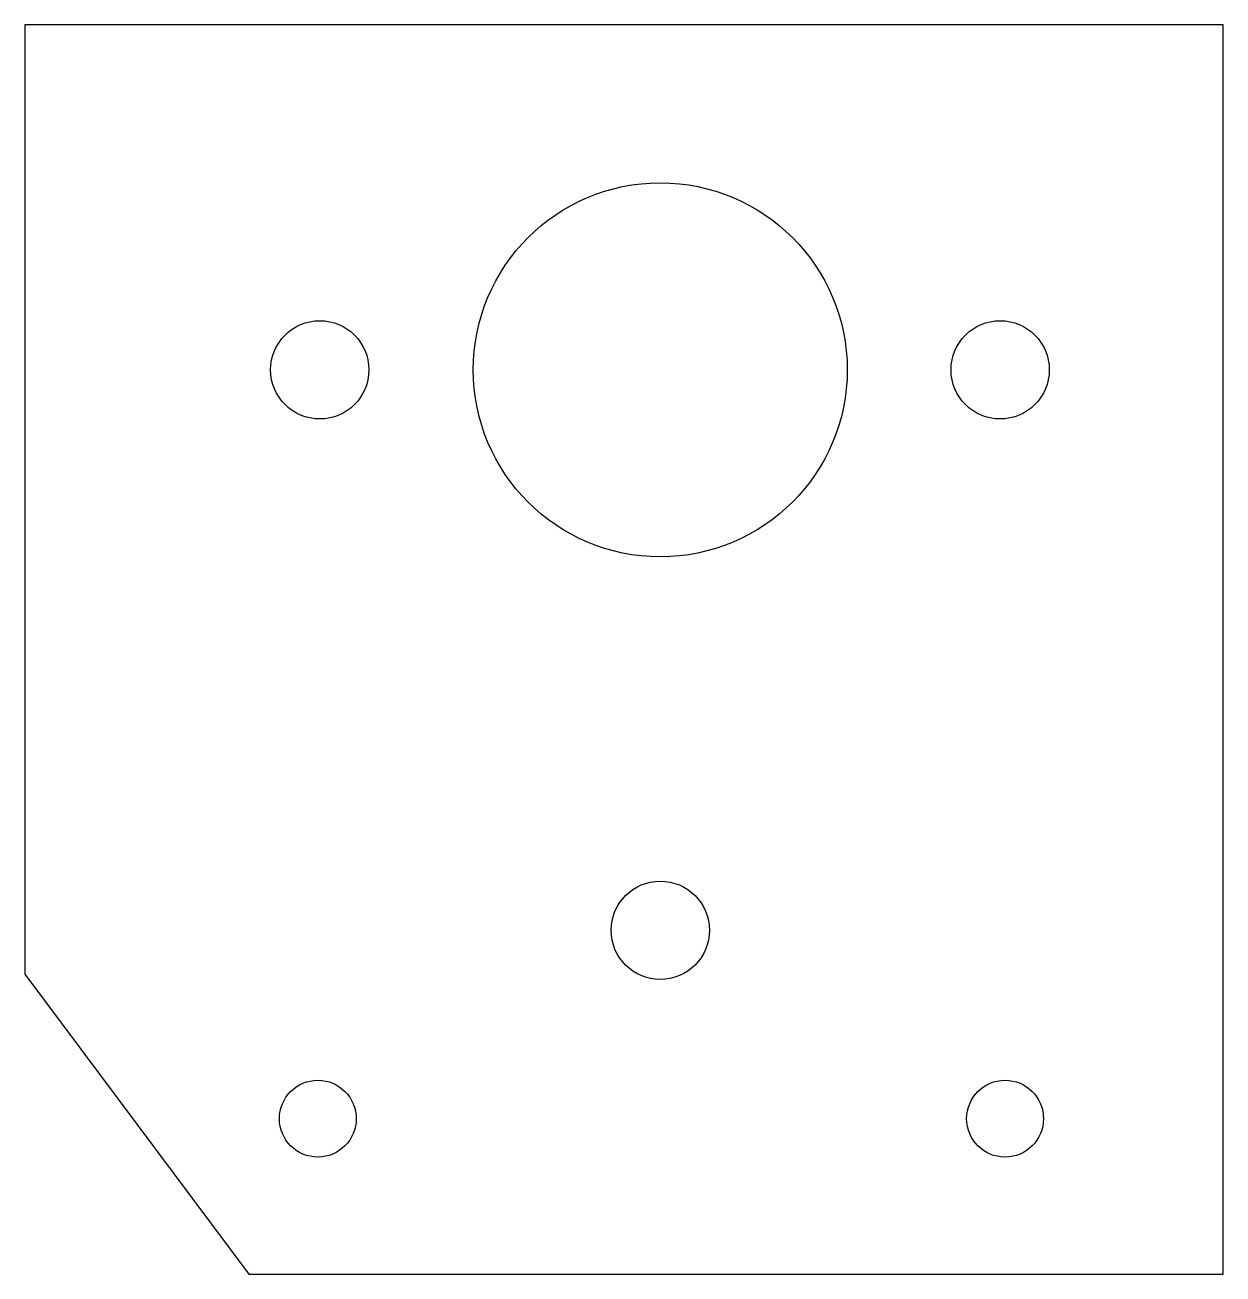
# Model space of a CAD drawing. Extents: x -30.5 to 30.5, y -31.8 to 31.8.
import ezdxf

# ---------------------------------------------------------------- set-up
doc = ezdxf.new("R2010")
doc.units = 0
doc.layers.add('CAD', color=7, linetype='CONTINUOUS')

msp = doc.modelspace()

# ---------------------------------------------------------------- linework, layer by layer
at = {"layer": 'CAD', "color": 5, "linetype": 'CONTINUOUS'}
for p, q in [((30.48, 31.775), (-30.48, 31.775)), ((-30.48, 31.775), (-30.48, -16.525)), ((30.48, -31.775), (30.48, 31.775)), ((-30.48, -16.525), (-19.09, -31.775)), ((-19.09, -31.775), (30.48, -31.775))]:
    msp.add_line(p, q, dxfattribs=at)
for centre, radius in [((1.845, 14.23), 9.515), ((-15.48, 14.23), 2.5), ((19.14, 14.23), 2.5), ((1.845, -14.285), 2.5), ((-15.58, -23.87), 1.955), ((19.39, -23.87), 1.955)]:
    msp.add_circle(centre, radius, dxfattribs=at)

doc.saveas('drawing.dxf')
